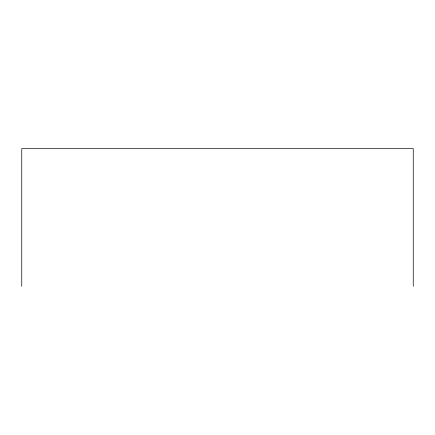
<?xml version="1.0" encoding="UTF-8"?>
<svg xmlns="http://www.w3.org/2000/svg" width="435" height="435" viewBox="0 0 435 435"><rect width="100%" height="100%" fill="white"/><g stroke="black" fill="none" stroke-linecap="round" stroke-linejoin="round"><path stroke-width="0.65" d="M413.25 286.355L413.25 148.645L21.75 148.645L21.75 286.355"/></g></svg>
